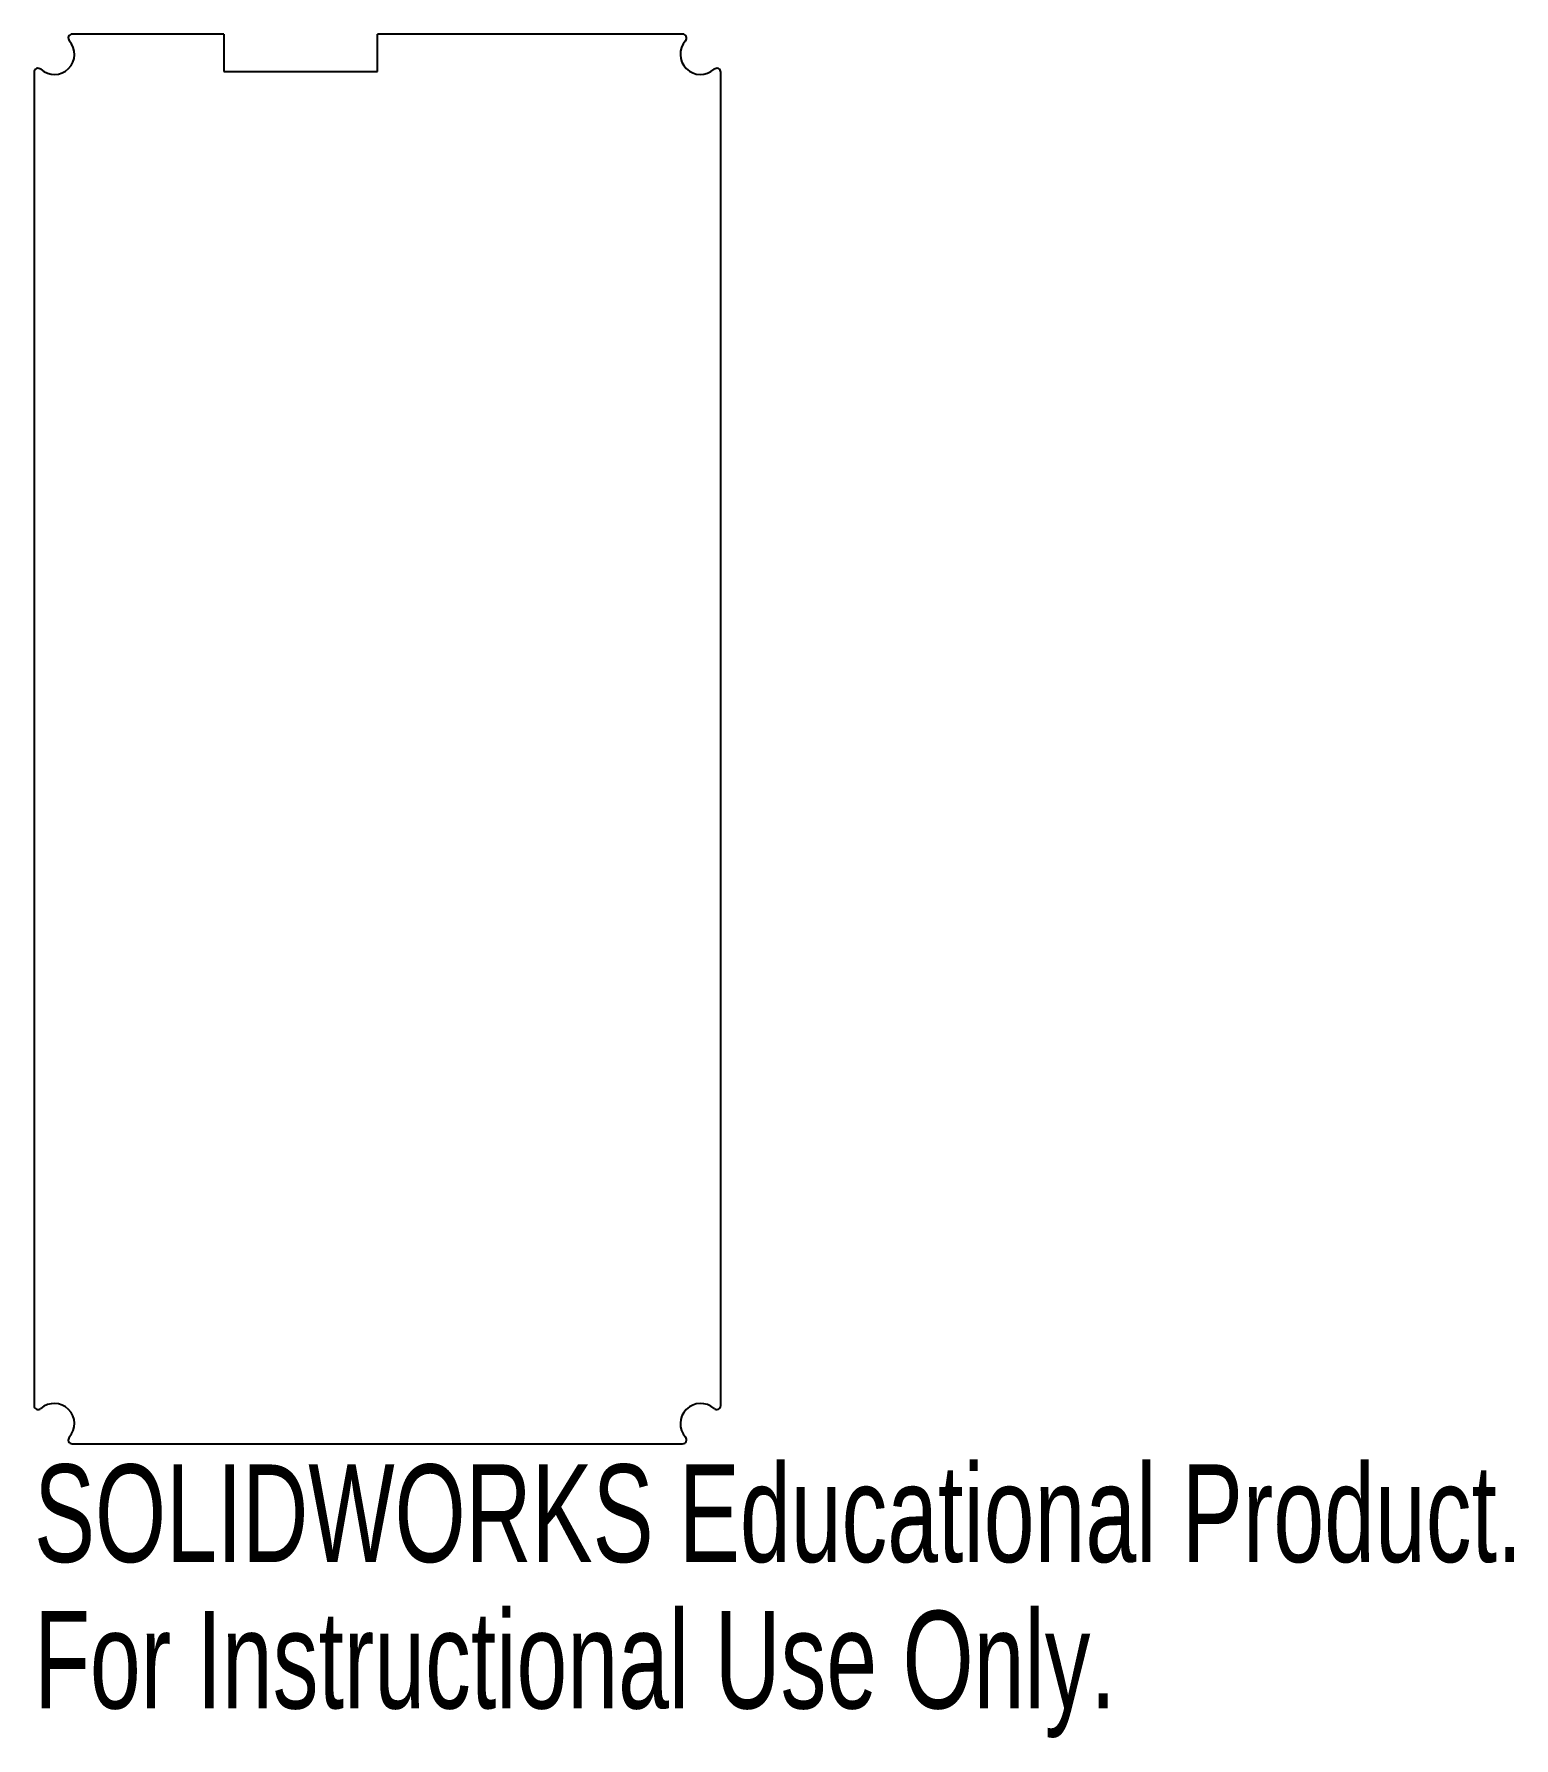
# Model space of a CAD drawing. Header units: millimetres. Extents: x -17 to 56.3, y -49.5 to 34.9.
import ezdxf

# ---------------------------------------------------------------- set-up
doc = ezdxf.new("R2010")
doc.units = ezdxf.units.MM
doc.styles.add('SLDTEXTSTYLE0', font='TXT', dxfattribs={"width": 0.7})

msp = doc.modelspace()

# ---------------------------------------------------------------- linework, layer by layer
at = {"color": 7, "linetype": 'Continuous', "lineweight": 25}
for p, q in [((-7.6, 34.9), (-15.106, 34.9)), ((-7.6, 34.9), (-7.6, 33.05)), ((15.106, 34.9), (0, 34.9)), ((0, 33.05), (0, 34.9)), ((-17, 33.006), (-17, -33.006)), ((-7.6, 33.05), (0, 33.05)), ((17, -33.006), (17, 33.006)), ((-15.106, -34.9), (15.106, -34.9))]:
    msp.add_line(p, q, dxfattribs=at)
for centre, radius, start, end in [((-15.106, 34.7), 0.2, 90, 221.81031), ((15.106, 34.7), 0.2, 318.18969, 90), ((-16, 33.9), 1, 228.18969, 41.81031), ((16, 33.9), 1, 138.18969, 311.81031), ((-16.8, 33.006), 0.2, 48.18969, 180), ((16.8, 33.006), 0.2, 0, 131.81031), ((-16, -33.9), 1, 318.18969, 131.81031), ((16, -33.9), 1, 48.18969, 221.81031), ((-16.8, -33.006), 0.2, 180, 311.81031), ((16.8, -33.006), 0.2, 228.18969, 0), ((-15.106, -34.7), 0.2, 138.18969, 270), ((15.106, -34.7), 0.2, 270, 41.81031)]:
    msp.add_arc(centre, radius, start, end, dxfattribs=at)

# ---------------------------------------------------------------- texts
at = {"color": 7, "linetype": 'Continuous', "char_height": 4.83362, "attachment_point": 1, "style": 'SLDTEXTSTYLE0'}
for s, insert in [('SOLIDWORKS Educational Product.', (-17, -35.92)), ('For Instructional Use Only.', (-17, -43.17))]:
    msp.add_mtext(s, dxfattribs=dict(at, insert=insert))

doc.saveas('drawing.dxf')
